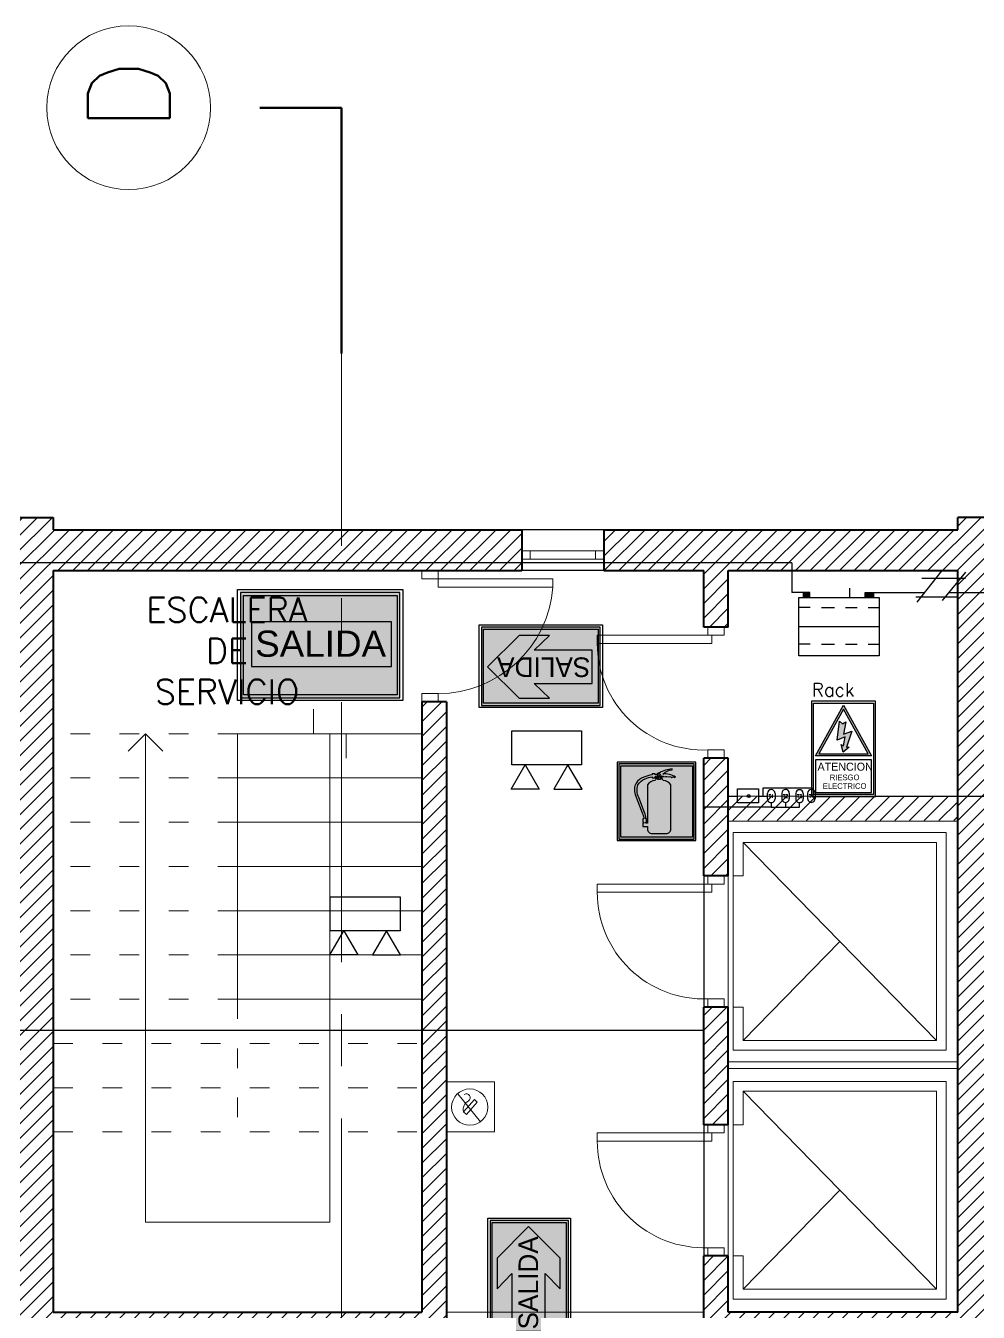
# Model space of a CAD drawing. Extents: x 1009 to 1343, y -172900 to 201.
# Drawn here: x 1266.14 to 1271.95, y 137.21 to 145.06 of the extents above; entities that cross this region are included whole.
import ezdxf

# ---------------------------------------------------------------- set-up
doc = ezdxf.new("R2010")
doc.units = 0
doc.header["$LTSCALE"] = 0.5
for name, pattern in [('ACAD_ISO03W100', [30, 12, -18]), ('CENTER', [50.8, 31.75, -6.35, 6.35, -6.35]), ('TRAZOS2', [0.375, 0.25, -0.125])]:
    doc.linetypes.add(name, pattern=pattern)
doc.layers.get('0').update_dxf_attribs({"linetype": 'CONTINUOUS'})
for name, color, linetype in [('BRIGADAS', 8, 'TRAZOS2'), ('Cableado', 100, 'CONTINUOUS'), ('CIRCUITO DE SALIDA', 8, 'CONTINUOUS'), ('Electricidad', 50, 'CONTINUOUS'), ('GCI-LUZ DE EMERG.LUZ ESTROBOSCOPICA', 12, 'CONTINUOUS'), ('MARCO_FONDO_NEGRO', 7, 'CONTINUOUS'), ('SENÑAL_FONDO_AMIARILLO', 51, 'CONTINUOUS'), ('SEÑAL_FONDO_AUXI_NEGRO', 250, 'CONTINUOUS'), ('SEÑAL_FONDO_FIGURAS', 254, 'CONTINUOUS'), ('SEÑAL_FONDO_NEGRO', 7, 'CONTINUOUS'), ('SEÑAL_FONDO_ROJO', 242, 'CONTINUOUS'), ('SEÑAL_FONDO_VERDE', 86, 'CONTINUOUS')]:
    doc.layers.add(name, color=color, linetype=linetype)
for name, color, linetype, lineweight in [('Carpintería', 55, 'CONTINUOUS', 20), ('Detalles .05', 243, 'CONTINUOUS', 5), ('Detalles 01', 8, 'CONTINUOUS', 9), ('EQUIPO DE EMERGENCIA', 200, 'CONTINUOUS', 30), ('Muros corte', 7, 'CONTINUOUS', 40), ('Muros vista', 253, 'CONTINUOUS', 25), ('Pisos', 252, 'CONTINUOUS', 18), ('Proyección', 4, 'ACAD_ISO03W100', 18), ('Punta 01', 6, 'CONTINUOUS', 9), ('Punta 015', 64, 'CONTINUOUS', 13), ('Punta 02', 11, 'CONTINUOUS', 20), ('Punta 05', 52, 'CONTINUOUS', 50), ('Sist. contra incendio', 1, 'CONTINUOUS', 18), ('Tratamiento pisos', 251, 'CONTINUOUS', 9)]:
    doc.layers.add(name, color=color, linetype=linetype, lineweight=lineweight)
doc.styles.add('franklin gothic medium', font='framd.ttf')
doc.styles.add('Texto 1.5 mm', font='simplex.shx', dxfattribs={"height": 0.15})
doc.styles.add('Texto 5 mm', font='simplex.shx', dxfattribs={"height": 0.5})
pattern_1 = [(45, (230.922944, 13.85755), (-0.0449012806, 0.0449012806), [])]

# ---------------------------------------------------------------- blocks, each defined once
blk = doc.blocks.new('SAL4')
at = {"layer": 'SEÑAL_FONDO_FIGURAS'}
h = blk.add_hatch(color=256, dxfattribs=at)
h.paths.add_polyline_path([(845.8129, 731.0212), (845.8129, 731.4968), (846.5341, 731.4968), (846.5341, 731.0212)])
h.paths.add_polyline_path([(846.5211, 731.0343), (846.5211, 731.4837), (845.8259, 731.4837), (845.8259, 731.0343)], flags=16)
h.paths.add_polyline_path([(846.3999, 731.1488), (845.9025, 731.1488), (845.9025, 731.3815), (846.3999, 731.3815)], flags=8)
blk.add_hatch(color=256, dxfattribs=at).paths.add_polyline_path([(846.4952, 731.3638), (845.8624, 731.3638), (845.8624, 731.1627), (846.4952, 731.1627)])
at = {"layer": 'SEÑAL_FONDO_VERDE'}
h = blk.add_hatch(color=256, dxfattribs=at)
h.paths.add_polyline_path([(846.5211, 731.4837), (845.8259, 731.4837), (845.8259, 731.0343), (846.5211, 731.0343)])
h.paths.add_polyline_path([(846.4952, 731.3638), (846.4952, 731.1627), (845.8624, 731.1627), (845.8624, 731.3638)], flags=16)
at = {"layer": 'MARCO_FONDO_NEGRO'}
blk.add_lwpolyline([(846.5471, 731.0082), (845.7999, 731.0082), (845.7999, 731.5098), (846.5471, 731.5098)], close=True, dxfattribs=at)
at = {"layer": 'SEÑAL_FONDO_FIGURAS'}
blk.add_lwpolyline([(846.5341, 731.0212), (846.5341, 731.4968), (845.8129, 731.4968), (845.8129, 731.0212)], close=True, dxfattribs=at)
at = {"layer": 'SEÑAL_FONDO_NEGRO'}
blk.add_lwpolyline([(846.5211, 731.0343), (845.8259, 731.0343), (845.8259, 731.4837), (846.5211, 731.4837)], close=True, dxfattribs=at)
at = {"layer": 'SEÑAL_FONDO_VERDE'}
blk.add_lwpolyline([(845.8624, 731.1627), (846.4952, 731.1627), (846.4952, 731.3638), (845.8624, 731.3638)], close=True, dxfattribs=at)
at = {"layer": 'SEÑAL_FONDO_VERDE', "style": 'franklin gothic medium', "width": 1.05}
blk.add_text('SALIDA', height=0.11849, dxfattribs=at).set_placement((845.8794, 731.2063))
blk = doc.blocks.new('ELECT')
at = {"layer": 'SEÑAL_FONDO_AUXI_NEGRO'}
h = blk.add_hatch(color=2, dxfattribs=at)
h.paths.add_polyline_path([(0.906, -0.111), (0.111, -1.541), (0.906, -1.541), (1.701, -1.541)])
h.paths.add_polyline_path([(1.605, -1.486), (0.906, -1.486), (0.206, -1.486), (0.906, -0.222)], flags=16)
h.paths.add_polyline_path([(0.99, -1.297), (1.068, -1.297), (0.895, -1.44), (0.844, -1.224), (0.907, -1.262), (0.955, -1.008), (0.728, -1.101), (0.788, -0.564), (0.874, -0.639), (0.967, -0.579), (0.904, -0.925), (1.139, -0.839)], flags=0)
at = {"layer": 'MARCO_FONDO_NEGRO', "color": 2}
for points in [[(0, -2.685), (1.811, -2.685), (1.811, 0), (0, 0)], [(0.055, -2.63), (0.055, -0.055), (1.756, -0.055), (1.756, -2.63)]]:
    blk.add_lwpolyline(points, close=True, dxfattribs=at)
at = {"layer": 'SENÑAL_FONDO_AMIARILLO', "color": 2}
for points in [[(0.906, -1.486), (1.605, -1.486), (0.906, -0.222), (0.206, -1.486)], [(0.111, -1.655), (0.111, -2.574), (1.701, -2.574), (1.701, -1.655)]]:
    blk.add_lwpolyline(points, close=True, dxfattribs=at)
blk.add_lwpolyline([(0.907, -1.262), (0.955, -1.008), (0.728, -1.101), (0.788, -0.564), (0.874, -0.639), (0.967, -0.579), (0.904, -0.925), (1.139, -0.839), (0.99, -1.297), (1.068, -1.297), (0.895, -1.44), (0.844, -1.224), (0.907, -1.262)], dxfattribs=at)
at = {"layer": 'SEÑAL_FONDO_AUXI_NEGRO', "color": 2}
for points in [[(0.906, -1.541), (0.111, -1.541), (0.906, -0.111), (1.701, -1.541)], [(0.906, -1.486), (1.605, -1.486), (0.906, -0.222), (0.206, -1.486)]]:
    blk.add_lwpolyline(points, close=True, dxfattribs=at)
blk.add_lwpolyline([(0.907, -1.262), (0.955, -1.008), (0.728, -1.101), (0.788, -0.564), (0.874, -0.639), (0.967, -0.579), (0.904, -0.925), (1.139, -0.839), (0.99, -1.297), (1.068, -1.297), (0.895, -1.44), (0.844, -1.224), (0.907, -1.262)], dxfattribs=at)
at = {"layer": 'SEÑAL_FONDO_AUXI_NEGRO', "color": 2, "style": 'franklin gothic medium'}
for s, height, p in [('ATENCION', 0.2261, (0.171, -1.96)), ('RIESGO', 0.1611, (0.519, -2.23)), ('ELECTRICO', 0.1611, (0.321, -2.475))]:
    blk.add_text(s, height=height, dxfattribs=at).set_placement(p)
blk = doc.blocks.new('A$C6C4A3897')
at = {"layer": 'SEÑAL_FONDO_FIGURAS'}
h = blk.add_hatch(color=256, dxfattribs=at)
h.paths.add_polyline_path([(2.147, -0.043), (0.043, -0.043), (0.043, -2.139), (2.147, -2.139)])
h.paths.add_polyline_path([(2.093, -2.085), (0.097, -2.085), (0.097, -0.097), (2.093, -0.097)], flags=16)
h.paths.add_polyline_path([(1.494, -1.856, -0.414214), (1.364, -1.986), (0.969, -1.986, -0.414214), (0.839, -1.856), (0.839, -1.789), (0.708, -1.789), (0.708, -1.699), (0.74, -1.699), (0.74, -1.664), (0.711, -1.664), (0.711, -1.576), (0.743, -1.576, 0.083884), (0.693, -1.404), (0.5, -0.898, -0.214308), (0.523, -0.578, -0.167733), (0.738, -0.417, -0.097156), (0.97, -0.351), (0.97, -0.321), (1.058, -0.321), (1.058, -0.351), (1.087, -0.351, -0.303754), (1.167, -0.298, -0.115313), (1.528, -0.185), (1.53, -0.211, 0.177163), (1.266, -0.329, -0.189272), (1.622, -0.41), (1.592, -0.419, 0.309273), (1.561, -0.409), (1.517, -0.422, 0.291679), (1.46, -0.396), (1.418, -0.408, 0.202341), (1.342, -0.393), (1.3, -0.404, 0.390383), (1.254, -0.384, -0.914616), (1.082, -0.399), (1.058, -0.399), (1.058, -0.429), (0.97, -0.429), (0.97, -0.404, 0.074097), (0.777, -0.461, 0.17086), (0.577, -0.631, 0.207162), (0.599, -0.983), (0.763, -1.4, -0.083589), (0.794, -1.576), (0.817, -1.576), (0.817, -1.664), (0.792, -1.664), (0.792, -1.699), (0.839, -1.699), (0.839, -0.631, -0.204768), (1.051, -0.505, 0.117351), (1.082, -0.431, 0.582578), (1.251, -0.433, 0.113638), (1.282, -0.505, -0.204768), (1.494, -0.631)], flags=0)
h.paths.add_polyline_path([(1.184, -0.438), (1.167, -0.358), (1.151, -0.438, -6.735071)], flags=0)
at = {"layer": 'SEÑAL_FONDO_ROJO'}
h = blk.add_hatch(color=256, dxfattribs=at)
h.paths.add_polyline_path([(2.093, -0.097), (0.097, -0.097), (0.097, -2.085), (2.093, -2.085)])
h.paths.add_polyline_path([(1.494, -1.856, -0.414214), (1.364, -1.986), (0.969, -1.986, -0.414214), (0.839, -1.856), (0.839, -1.789), (0.708, -1.789), (0.708, -1.699), (0.74, -1.699), (0.74, -1.664), (0.711, -1.664), (0.711, -1.576), (0.743, -1.576, 0.083884), (0.693, -1.404), (0.5, -0.898, -0.214308), (0.523, -0.578, -0.167733), (0.738, -0.417, -0.097156), (0.97, -0.351), (0.97, -0.321), (1.058, -0.321), (1.058, -0.351), (1.087, -0.351, -0.303754), (1.167, -0.298, -0.115313), (1.528, -0.185), (1.53, -0.211, 0.177163), (1.266, -0.329, -0.189272), (1.622, -0.41), (1.592, -0.419, 0.309273), (1.561, -0.409), (1.517, -0.422, 0.291679), (1.46, -0.396), (1.418, -0.408, 0.202341), (1.342, -0.393), (1.3, -0.404, 0.390383), (1.254, -0.384, -0.914616), (1.082, -0.399), (1.058, -0.399), (1.058, -0.429), (0.97, -0.429), (0.97, -0.404, 0.074097), (0.777, -0.461, 0.17086), (0.577, -0.631, 0.207162), (0.599, -0.983), (0.763, -1.4, -0.083589), (0.794, -1.576), (0.817, -1.576), (0.817, -1.664), (0.792, -1.664), (0.792, -1.699), (0.839, -1.699), (0.839, -0.631, -0.204768), (1.051, -0.505, 0.117351), (1.082, -0.431, 0.582578), (1.251, -0.433, 0.113638), (1.282, -0.505, -0.204768), (1.494, -0.631)], flags=16)
h.paths.add_polyline_path([(1.184, -0.438), (1.167, -0.358), (1.151, -0.438, -6.735071)], flags=0)
at = {"layer": 'MARCO_FONDO_NEGRO'}
for p, q in [((2.191, 0), (0, 0)), ((0, 0), (0, -2.182)), ((2.191, -2.182), (2.191, 0)), ((0, -2.182), (2.191, -2.182))]:
    blk.add_line(p, q, dxfattribs=at)
at = {"layer": 'SEÑAL_FONDO_FIGURAS'}
for points in [[(0.043, -2.139), (2.147, -2.139), (2.147, -0.043), (0.043, -0.043)], [(0.097, -2.085), (0.097, -0.097), (2.093, -0.097), (2.093, -2.085)]]:
    blk.add_lwpolyline(points, close=True, dxfattribs=at)
for points in [[(1.082, -0.431, -0.117351), (1.051, -0.505, 0.204768), (0.839, -0.631), (0.839, -1.699), (0.792, -1.699), (0.792, -1.664), (0.817, -1.664), (0.817, -1.576), (0.794, -1.576, 0.083589), (0.763, -1.4), (0.599, -0.983, -0.207162), (0.577, -0.631, -0.17086), (0.777, -0.461, -0.074097), (0.97, -0.404), (0.97, -0.429), (1.058, -0.429), (1.058, -0.399), (1.082, -0.399, 0.914616), (1.254, -0.384, -0.390383), (1.3, -0.404), (1.342, -0.393, -0.202341), (1.418, -0.408), (1.46, -0.396, -0.291679), (1.517, -0.422), (1.561, -0.409, -0.309273), (1.592, -0.419), (1.622, -0.41, 0.189272), (1.266, -0.329, -0.177163), (1.53, -0.211), (1.528, -0.185, 0.115313), (1.167, -0.298, 0.303754), (1.087, -0.351), (1.058, -0.351), (1.058, -0.321), (0.97, -0.321), (0.97, -0.351, 0.097156), (0.738, -0.417, 0.167733), (0.523, -0.578, 0.214308), (0.5, -0.898), (0.693, -1.404, -0.083884), (0.743, -1.576), (0.711, -1.576), (0.711, -1.664), (0.74, -1.664), (0.74, -1.699), (0.708, -1.699), (0.708, -1.789), (0.839, -1.789), (0.839, -1.856, 0.414214), (0.969, -1.986), (1.364, -1.986, 0.414214), (1.494, -1.856), (1.494, -0.631, 0.204768), (1.282, -0.505, -0.113638), (1.251, -0.433, -0.582578)], [(1.167, -0.358), (1.184, -0.438, 6.735071), (1.151, -0.438)]]:
    blk.add_lwpolyline(points, format="xyb", close=True, dxfattribs=at)
blk = doc.blocks.new('A$C4F586106')
at = {"layer": 'SEÑAL_FONDO_FIGURAS'}
h = blk.add_hatch(color=256, dxfattribs=at)
h.paths.add_polyline_path([(1.092, 0.238), (0.029, 0.238), (0.029, 1.85), (1.092, 1.85)])
h.paths.add_polyline_path([(1.063, 1.821), (0.058, 1.821), (0.058, 0.267), (1.063, 0.267)], flags=16)
h.paths.add_polyline_path([(0.807, 1.55), (0.807, 0.438), (0.287, 0.438), (0.287, 1.55)], flags=8)
blk.add_hatch(color=256, dxfattribs=at).paths.add_polyline_path([(0.553, 1.768), (0.126, 1.339), (0.126, 0.925), (0.327, 1.132), (0.327, 0.349), (0.553, 0.349), (0.778, 0.349), (0.778, 1.132), (0.979, 0.925), (0.979, 1.339)])
at = {"layer": 'SEÑAL_FONDO_VERDE'}
h = blk.add_hatch(color=256, dxfattribs=at)
h.paths.add_polyline_path([(0.058, 0.267), (0.058, 1.821), (1.063, 1.821), (1.063, 0.267)])
h.paths.add_polyline_path([(0.327, 0.349), (0.553, 0.349), (0.778, 0.349), (0.778, 1.132), (0.979, 0.925), (0.979, 1.339), (0.553, 1.768), (0.126, 1.339), (0.126, 0.925), (0.327, 1.132)], flags=16)
at = {"layer": 'MARCO_FONDO_NEGRO'}
blk.add_lwpolyline([(1.121, 1.879), (1.121, 0.209), (0, 0.209), (0, 1.879)], close=True, dxfattribs=at)
at = {"layer": 'SEÑAL_FONDO_FIGURAS'}
blk.add_lwpolyline([(1.092, 1.85), (0.029, 1.85), (0.029, 0.238), (1.092, 0.238)], close=True, dxfattribs=at)
at = {"layer": 'SEÑAL_FONDO_NEGRO'}
blk.add_lwpolyline([(1.063, 1.821), (1.063, 0.267), (0.058, 0.267), (0.058, 1.821)], close=True, dxfattribs=at)
at = {"layer": 'SEÑAL_FONDO_VERDE'}
for points in [[(1.063, 1.821), (1.063, 0.267), (0.058, 0.267), (0.058, 1.821)], [(0.553, 0.349), (0.778, 0.349), (0.778, 1.132), (0.979, 0.925), (0.979, 1.339), (0.553, 1.768), (0.126, 1.339), (0.126, 0.925), (0.327, 1.132), (0.327, 0.349)], [(0.553, 0.349), (0.778, 0.349), (0.778, 1.132), (0.979, 0.925), (0.979, 1.339), (0.553, 1.768), (0.126, 1.339), (0.126, 0.925), (0.327, 1.132), (0.327, 0.349)]]:
    blk.add_lwpolyline(points, close=True, dxfattribs=at)
at = {"layer": 'SEÑAL_FONDO_VERDE', "style": 'franklin gothic medium'}
blk.add_text('SALIDA', height=0.2658, rotation=90, dxfattribs=at).set_placement((0.681, 0.372))
blk = doc.blocks.new('A$C04752EFD')
at = {"layer": 'GCI-LUZ DE EMERG.LUZ ESTROBOSCOPICA', "color": 1}
blk.add_lwpolyline([(-0.1774, -0.1729), (-0.1774, 0), (0.1774, 0), (0.1774, -0.1729)], close=True, dxfattribs=at)
at = {"layer": 'GCI-LUZ DE EMERG.LUZ ESTROBOSCOPICA'}
for points in [[(0.1774, -0.1729), (-0.1774, -0.1729), (-0.1774, 0), (0.1774, 0)], [(-0.109, -0.1729), (-0.0376, -0.2965), (-0.1803, -0.2965)], [(0.109, -0.1729), (0.0376, -0.2965), (0.1803, -0.2965)]]:
    blk.add_lwpolyline(points, close=True, dxfattribs=at)

msp = doc.modelspace()

# ---------------------------------------------------------------- hatches: boundary and pattern name
at = {"layer": 'Detalles 01'}
h = msp.add_hatch(dxfattribs=at)
h.set_pattern_fill('ANSI31,_O', color=256, scale=0.02)
h.set_pattern_definition([(45, (-14.877056, 13.85755), (-0.0449012806, 0.0449012806), [])])
h.paths.add_polyline_path([(1269.1686, 141.9877), (1268.0686, 141.9877), (1268.0686, 141.7377), (1269.1686, 141.7377)])
h.paths.add_polyline_path([(1268.0686, 141.9877), (1266.3086, 141.9877), (1266.3086, 142.0627), (1266.0686, 142.0627), (1266.0686, 137.0627), (1268.0686, 137.0627), (1268.0686, 137.2127), (1266.3086, 137.2127), (1266.3086, 141.7377), (1268.0686, 141.7377)])
h.paths.add_polyline_path([(1268.7086, 140.9377), (1268.5586, 140.9377), (1268.5586, 137.2127), (1268.0686, 137.2127), (1268.0686, 137.0627), (1268.7086, 137.0627)])
h = msp.add_hatch(dxfattribs=at)
h.set_pattern_fill('ANSI31', color=256, scale=0.02, style=0)
h.set_pattern_definition(pattern_1)
h.paths.add_polyline_path([(1272.0686, 142.0627), (1271.8286, 142.0627), (1271.8286, 141.9877), (1269.6686, 141.9877), (1269.6686, 141.7377), (1270.2786, 141.7377), (1270.2786, 141.3935), (1270.4286, 141.3935), (1270.4286, 141.7377), (1271.8286, 141.7377), (1271.8286, 137.2127), (1270.4286, 137.2127), (1270.4286, 137.5568), (1270.2786, 137.5568), (1270.2786, 137.0627), (1272.0686, 137.0627)])
h.paths.add_polyline_path([(1270.4286, 140.5935), (1270.2786, 140.5935), (1270.2786, 139.8752), (1270.4286, 139.8752)], flags=17)
h = msp.add_hatch(dxfattribs=at)
h.set_pattern_fill('ANSI31', color=256, scale=0.02, style=0)
h.set_pattern_definition([(45, (224.262385, 15.931753), (-0.0449012806, 0.0449012806), [])])
h.paths.add_polyline_path([(1270.4306, 140.3616), (1270.4306, 140.2133), (1271.8286, 140.2133), (1271.8286, 140.3616)])
h = msp.add_hatch(dxfattribs=at)
h.set_pattern_fill('ANSI31', color=256, scale=0.02, style=0)
h.set_pattern_definition(pattern_1)
h.paths.add_polyline_path([(1270.4286, 139.0752), (1270.2786, 139.0752), (1270.2786, 138.3568), (1270.4286, 138.3568)])

# ---------------------------------------------------------------- linework, layer by layer
at = {"layer": 'Cableado'}
for p, q in [((1270.8159, 141.7854), (1265.2328, 141.7854)), ((1270.8159, 141.7854), (1270.8159, 141.6035)), ((1271.7326, 141.7377), (1271.5791, 141.5464)), ((1271.8771, 141.7282), (1271.7347, 141.5551)), ((1271.1702, 141.5745), (1271.1702, 141.6315)), ((1271.6092, 141.692), (1271.8771, 141.692)), ((1270.9259, 141.6035), (1270.8159, 141.6035)), ((1270.8881, 141.5745), (1270.8881, 141.6035)), ((1270.8956, 141.5745), (1270.8956, 141.6035)), ((1270.9032, 141.5745), (1270.9032, 141.6035)), ((1270.9108, 141.5745), (1270.9108, 141.6035)), ((1270.9183, 141.5745), (1270.9183, 141.6035)), ((1270.9259, 141.5745), (1270.9259, 141.6035)), ((1271.2642, 141.5745), (1271.2642, 141.6035)), ((1271.2642, 141.6035), (1271.625, 141.6035)), ((1271.2718, 141.5745), (1271.2718, 141.6035)), ((1271.2793, 141.5745), (1271.2793, 141.6035)), ((1271.2869, 141.5745), (1271.2869, 141.6035)), ((1271.2944, 141.5745), (1271.2944, 141.6035)), ((1271.302, 141.5745), (1271.302, 141.6035)), ((1271.3096, 141.5745), (1271.3096, 141.6035)), ((1271.3171, 141.5745), (1271.3171, 141.6035)), ((1271.5736, 141.5776), (1271.8286, 141.5776)), ((1271.7745, 141.6035), (1272.0312, 141.6035)), ((1270.9288, 141.5135), (1270.8595, 141.5135)), ((1270.9975, 141.5135), (1271.0758, 141.5135)), ((1271.1438, 141.5135), (1271.2149, 141.5135)), ((1271.2821, 141.5135), (1271.3484, 141.5135)), ((1270.8595, 141.3968), (1271.3484, 141.3968)), ((1270.9288, 141.2887), (1270.8595, 141.2887)), ((1270.9975, 141.2887), (1271.0758, 141.2887)), ((1271.1438, 141.2887), (1271.2149, 141.2887)), ((1271.2821, 141.2887), (1271.3484, 141.2887))]:
    msp.add_line(p, q, dxfattribs=at)
msp.add_lwpolyline([(1270.8595, 141.5745), (1271.3484, 141.5745), (1271.3484, 141.2188), (1270.8595, 141.2188)], close=True, dxfattribs=at)
at = {"layer": 'Carpintería'}
for p, q in [((1269.6686, 141.8577), (1269.1686, 141.8577)), ((1269.2186, 141.8577), (1269.2186, 141.8077)), ((1269.6186, 141.8577), (1269.6186, 141.8077)), ((1269.6686, 141.8077), (1269.1686, 141.8077)), ((1268.5586, 141.6877), (1268.5586, 141.7377)), ((1268.6586, 141.6877), (1268.6586, 141.7377)), ((1268.5586, 141.6877), (1268.6586, 141.6877)), ((1268.6586, 141.6877), (1269.3586, 141.6877)), ((1268.6586, 141.6377), (1268.6586, 141.6877)), ((1269.3586, 141.6377), (1268.6586, 141.6377)), ((1269.3586, 141.6877), (1269.3586, 141.6377)), ((1270.3036, 141.3435), (1270.3036, 141.3935)), ((1270.4036, 141.3435), (1270.4036, 141.3935)), ((1270.3286, 141.3435), (1269.6286, 141.3435)), ((1269.6286, 141.2935), (1269.6286, 141.3435)), ((1270.4036, 141.3435), (1270.3036, 141.3435)), ((1270.3286, 141.2935), (1270.3286, 141.3435)), ((1270.3286, 141.2935), (1269.6286, 141.2935)), ((1268.6586, 140.9877), (1268.5586, 140.9877)), ((1268.5586, 140.9877), (1268.5586, 140.9377)), ((1268.6586, 140.9877), (1268.6586, 140.9377)), ((1270.4036, 140.6435), (1270.3036, 140.6435)), ((1270.3036, 140.6435), (1270.3036, 140.5935)), ((1270.4036, 140.6435), (1270.4036, 140.5935)), ((1270.4586, 140.1393), (1271.7586, 140.1393)), ((1270.4586, 139.8752), (1270.4586, 140.1393)), ((1271.7586, 138.811), (1271.7586, 140.1393)), ((1270.5186, 140.0793), (1271.6986, 140.0793)), ((1270.5186, 139.8752), (1270.5186, 140.0793)), ((1271.6986, 138.871), (1271.6986, 140.0793)), ((1270.3286, 139.8252), (1269.6286, 139.8252)), ((1269.6286, 139.7752), (1269.6286, 139.8252)), ((1270.3036, 139.8252), (1270.3036, 139.8752)), ((1270.4036, 139.8252), (1270.3036, 139.8252)), ((1270.3286, 139.7752), (1270.3286, 139.8252)), ((1270.4036, 139.8252), (1270.4036, 139.8752)), ((1270.4586, 139.8752), (1270.5186, 139.8752)), ((1270.3286, 139.7752), (1269.6286, 139.7752)), ((1270.4036, 139.1252), (1270.3036, 139.1252)), ((1270.3036, 139.1252), (1270.3036, 139.0752)), ((1270.4036, 139.1252), (1270.4036, 139.0752)), ((1270.4586, 138.811), (1270.4586, 139.0752)), ((1270.4586, 139.0752), (1270.5186, 139.0752)), ((1270.5186, 138.871), (1270.5186, 139.0752)), ((1271.6986, 138.871), (1270.5186, 138.871)), ((1271.7586, 138.811), (1270.4586, 138.811)), ((1270.4586, 138.621), (1271.7586, 138.621)), ((1270.4586, 138.3568), (1270.4586, 138.621)), ((1270.5186, 138.561), (1271.6986, 138.561)), ((1270.5186, 138.3568), (1270.5186, 138.561)), ((1271.6986, 137.3527), (1271.6986, 138.561)), ((1271.7586, 137.2927), (1271.7586, 138.621)), ((1270.3036, 138.3068), (1270.3036, 138.3568)), ((1270.4036, 138.3068), (1270.4036, 138.3568)), ((1270.4586, 138.3568), (1270.5186, 138.3568)), ((1270.3286, 138.3068), (1269.6286, 138.3068)), ((1269.6286, 138.2568), (1269.6286, 138.3068)), ((1270.3286, 138.2568), (1269.6286, 138.2568)), ((1270.4036, 138.3068), (1270.3036, 138.3068)), ((1270.3286, 138.2568), (1270.3286, 138.3068)), ((1270.4036, 137.6068), (1270.3036, 137.6068)), ((1270.3036, 137.6068), (1270.3036, 137.5568)), ((1270.4036, 137.6068), (1270.4036, 137.5568)), ((1270.4586, 137.2927), (1270.4586, 137.5568)), ((1270.4586, 137.5568), (1270.5186, 137.5568)), ((1270.5186, 137.3527), (1270.5186, 137.5568)), ((1271.6986, 137.3527), (1270.5186, 137.3527)), ((1271.7586, 137.2927), (1270.4586, 137.2927))]:
    msp.add_line(p, q, dxfattribs=at)
at = {"layer": 'Detalles .05', "color": 0}
msp.add_line((1270.4286, 140.3618), (1271.8286, 140.3618), dxfattribs=at)
at = {"layer": 'Detalles .05', "color": 7}
msp.add_line((1270.4286, 140.2093), (1271.8286, 140.2093), dxfattribs=at)
at = {"layer": 'Detalles .05'}
for p, q in [((1271.8286, 138.741), (1270.4286, 138.741)), ((1271.8286, 138.701), (1270.4286, 138.701))]:
    msp.add_line(p, q, dxfattribs=at)
at = {"layer": 'Detalles 01', "linetype": 'CENTER', "ltscale": 0.1}
msp.add_line((1268.0686, 134.2683), (1268.0686, 143.0627), dxfattribs=at)
at = {"layer": 'Detalles 01'}
for p, q in [((1267.8961, 140.8927), (1267.8961, 140.7427)), ((1266.765, 140.6366), (1266.8711, 140.7427)), ((1266.8711, 140.7427), (1266.8711, 137.7627)), ((1266.9771, 140.6366), (1266.8711, 140.7427)), ((1267.9961, 140.7427), (1267.9961, 137.7627)), ((1268.0961, 140.7427), (1268.0961, 140.5927)), ((1270.5186, 140.0793), (1271.6986, 138.871)), ((1270.4586, 139.8752), (1270.4586, 139.0752)), ((1271.1086, 139.4752), (1270.5186, 138.871)), ((1270.5186, 138.561), (1271.6986, 137.3527)), ((1270.4586, 138.3568), (1270.4586, 137.5568)), ((1271.1086, 137.9568), (1270.5186, 137.3527)), ((1266.8711, 137.7627), (1267.9961, 137.7627))]:
    msp.add_line(p, q, dxfattribs=at)
for centre, radius, start, end in [((1268.6571, 141.6911), 0.7035, 270.11712, 355.64068), ((1270.279, 141.2935), 0.6505, 180, 272.16185), ((1270.279, 139.7752), 0.6505, 180, 272.16185), ((1270.279, 138.2568), 0.6505, 180, 272.16185)]:
    msp.add_arc(centre, radius, start, end, dxfattribs=at)
at = {"layer": 'Electricidad'}
for p, q in [((1270.4286, 140.3618), (1270.4846, 140.3618)), ((1270.6134, 140.3618), (1270.6676, 140.3618)), ((1270.6406, 140.3618), (1270.6406, 140.4122)), ((1270.6406, 140.4122), (1270.7797, 140.4122)), ((1270.6676, 140.3455), (1270.6676, 140.3793)), ((1270.7137, 140.3787), (1270.7137, 140.3455)), ((1270.7548, 140.3804), (1270.7548, 140.3466)), ((1270.7797, 140.4122), (1270.7797, 140.4026)), ((1270.7797, 140.4122), (1270.9394, 140.4122)), ((1270.8009, 140.3798), (1270.8009, 140.3466)), ((1270.8397, 140.3792), (1270.8397, 140.3454)), ((1270.8858, 140.3785), (1270.8858, 140.3454)), ((1270.9124, 140.3805), (1270.9124, 140.3467)), ((1270.9394, 140.4122), (1270.9394, 140.4122)), ((1270.9394, 140.4122), (1270.9394, 140.4122)), ((1270.9394, 140.4122), (1270.9394, 140.4023)), ((1270.9584, 140.3798), (1270.9584, 140.3467)), ((1270.9584, 140.3618), (1272.0686, 140.3618)), ((1270.6906, 140.294), (1270.2786, 140.294)), ((1270.2786, 140.294), (1270.2786, 138.9349)), ((1270.6906, 140.3225), (1270.6906, 140.294)), ((1266.0736, 138.9349), (1270.2786, 138.9349))]:
    msp.add_line(p, q, dxfattribs=at)
at = {"layer": 'Electricidad', "ltscale": 2}
for p, q in [((1270.6906, 140.294), (1270.8627, 140.294)), ((1270.7779, 140.3236), (1270.7779, 140.294)), ((1270.8627, 140.294), (1270.8627, 140.3223)), ((1270.2786, 138.9349), (1270.2786, 137.0627))]:
    msp.add_line(p, q, dxfattribs=at)
at = {"layer": 'Electricidad'}
msp.add_lwpolyline([(1270.4846, 140.4066), (1270.6134, 140.4066), (1270.6134, 140.3208), (1270.4846, 140.3208)], close=True, dxfattribs=at)
msp.add_circle((1270.5531, 140.3618), 0.00912, dxfattribs=at)
for centre, start, end in [((1270.6906, 140.3785), 0.39145, 177.94806), ((1270.7779, 140.3796), 0.39145, 177.94806), ((1270.8627, 140.3784), 0.39145, 177.94806), ((1270.9354, 140.3796), 0.39145, 177.94806), ((1270.6906, 140.3455), 179.94686, 0.05314), ((1270.7779, 140.3466), 179.94686, 0.05314), ((1270.8627, 140.3454), 179.94686, 0.05314), ((1270.9354, 140.3466), 179.94686, 0.05314)]:
    msp.add_arc(centre, 0.023, start, end, dxfattribs=at)
at = {"layer": 'Muros corte'}
for p, q in [((1266.0686, 142.0627), (1266.3086, 142.0627)), ((1266.3086, 142.0627), (1266.3086, 141.9877)), ((1272.0686, 142.0627), (1271.8286, 142.0627)), ((1271.8286, 141.9877), (1271.8286, 142.0627)), ((1266.3086, 141.9877), (1269.1686, 141.9877)), ((1269.1686, 141.9877), (1269.1686, 141.7377)), ((1269.6686, 141.9877), (1269.6686, 141.7377)), ((1269.6686, 141.9877), (1271.8286, 141.9877)), ((1266.3086, 141.7377), (1269.1686, 141.7377)), ((1266.3086, 141.7377), (1266.3086, 137.2127)), ((1269.6686, 141.7377), (1270.2786, 141.7377)), ((1270.2786, 141.3935), (1270.2786, 141.7377)), ((1270.4286, 141.7377), (1271.8286, 141.7377)), ((1270.4286, 141.3935), (1270.4286, 141.7377)), ((1271.8286, 137.2127), (1271.8286, 141.7377)), ((1270.4286, 141.3935), (1270.2786, 141.3935)), ((1268.5586, 140.9377), (1268.5586, 137.2127)), ((1268.7086, 140.9377), (1268.5586, 140.9377)), ((1268.7086, 140.9377), (1268.7086, 137.0627)), ((1270.2786, 139.8752), (1270.2786, 140.5935)), ((1270.4286, 140.5935), (1270.2786, 140.5935)), ((1270.4286, 139.8752), (1270.4286, 140.5935)), ((1270.4286, 139.8752), (1270.2786, 139.8752)), ((1270.4286, 139.0752), (1270.2786, 139.0752)), ((1270.2786, 138.3568), (1270.2786, 139.0752)), ((1270.4286, 138.3568), (1270.4286, 139.0752)), ((1270.4286, 138.3568), (1270.2786, 138.3568)), ((1270.2786, 137.0627), (1270.2786, 137.5568)), ((1270.4286, 137.5568), (1270.2786, 137.5568)), ((1270.4286, 137.2127), (1270.4286, 137.5568)), ((1266.3086, 137.2127), (1268.5586, 137.2127)), ((1271.8286, 137.2127), (1270.4286, 137.2127))]:
    msp.add_line(p, q, dxfattribs=at)
at = {"layer": 'Muros vista'}
for p, q in [((1269.6686, 141.9877), (1269.1686, 141.9877)), ((1269.6686, 141.7377), (1269.1686, 141.7377))]:
    msp.add_line(p, q, dxfattribs=at)
at = {"layer": 'Pisos'}
for p, q in [((1267.4336, 140.7427), (1267.4336, 139.1227)), ((1267.4336, 140.7427), (1268.5586, 140.7427)), ((1267.4336, 140.4727), (1268.5586, 140.4727)), ((1267.4336, 140.2027), (1268.5586, 140.2027)), ((1267.4336, 139.9327), (1268.5586, 139.9327)), ((1270.4286, 139.0752), (1270.4286, 139.8752)), ((1267.4336, 139.6627), (1268.5586, 139.6627)), ((1267.4336, 139.3927), (1268.5586, 139.3927)), ((1267.4336, 139.1227), (1268.5586, 139.1227)), ((1270.4286, 137.5568), (1270.4286, 138.3568))]:
    msp.add_line(p, q, dxfattribs=at)
at = {"layer": 'Proyección', "ltscale": 0.02}
for p, q in [((1267.4336, 140.7427), (1266.3086, 140.7427)), ((1267.4336, 140.4727), (1266.3086, 140.4727)), ((1267.4336, 140.2027), (1266.3086, 140.2027)), ((1267.4336, 139.9327), (1266.3086, 139.9327)), ((1267.4336, 139.6627), (1266.3086, 139.6627)), ((1267.4336, 139.3927), (1266.3086, 139.3927)), ((1267.4336, 139.1227), (1266.3086, 139.1227)), ((1267.4336, 139.1227), (1267.4336, 138.3177)), ((1266.3086, 138.8527), (1268.5586, 138.8527)), ((1266.3086, 138.5827), (1268.5586, 138.5827)), ((1266.3086, 138.3127), (1268.5586, 138.3127))]:
    msp.add_line(p, q, dxfattribs=at)
at = {"layer": 'Punta 02'}
msp.add_circle((1266.7686, 144.5627), 0.5, dxfattribs=at)
at = {"layer": 'Punta 05'}
for p, q in [((1268.0686, 144.5627), (1267.5686, 144.5627)), ((1268.0686, 143.0627), (1268.0686, 144.5627))]:
    msp.add_line(p, q, dxfattribs=at)
at = {"layer": 'Sist. contra incendio'}
msp.add_line((1268.7782, 138.5456), (1268.9167, 138.3756), dxfattribs=at)
at = {"layer": 'Sist. contra incendio', "color": 0}
for points in [[(1268.7086, 138.618), (1269.002, 138.618), (1269.002, 138.3127), (1268.7086, 138.3127)], [(1268.8299, 138.4199), (1268.8128, 138.435), (1268.879, 138.5099), (1268.8962, 138.4947)]]:
    msp.add_lwpolyline(points, close=True, dxfattribs=at)
at = {"layer": 'Sist. contra incendio'}
msp.add_circle((1268.8507, 138.4646), 0.1108, dxfattribs=at)
at = {"layer": 'Sist. contra incendio', "color": 0}
for centre, radius, start, end in [((1268.8705, 138.4499), 0.0596, 117.39951, 194.42182), ((1268.8302, 138.5224), 0.0234, 303.37827, 123.37827)]:
    msp.add_arc(centre, radius, start, end, dxfattribs=at)
at = {"layer": 'Tratamiento pisos'}
msp.add_line((1270.2786, 137.2127), (1268.7086, 137.2127), dxfattribs=at)

# ---------------------------------------------------------------- block references
at = {"ltscale": 0.25, "xscale": 0.2188867180677789, "yscale": 0.2188867180677789, "zscale": 0.2188867180677789}
msp.add_blockref('A$C6C4A3897', (1269.751, 140.5683), dxfattribs=at)
at = {"layer": 'BRIGADAS', "xscale": 0.4499999999998181, "yscale": 0.4499999999998181, "zscale": 0.4499999999998181, "rotation": 90}
msp.add_blockref('A$C4F586106', (1269.7539, 140.9021), dxfattribs=at)
at = {"layer": 'BRIGADAS', "xscale": 0.4499999999998181, "yscale": 0.4499999999998181, "zscale": 0.4499999999998181}
msp.add_blockref('A$C4F586106', (1268.9612, 136.9404), dxfattribs=at)
at = {"layer": 'CIRCUITO DE SALIDA', "color": 90}
for name, p, xscale, yscale, zscale in [('SAL4', (125.6038, -845.9163), 1.350000000000023, 1.350000000000023, 1.350000000000023), ('ELECT', (1270.936, 140.9405), 0.2160000000001219, 0.2160000000001219, 0.2160000000001219)]:
    msp.add_blockref(name, p, dxfattribs=dict(at, xscale=xscale, yscale=yscale, zscale=zscale))
at = {"layer": 'EQUIPO DE EMERGENCIA', "xscale": 1.200000000000045, "yscale": 1.200000000000045, "zscale": 1.200000000000045}
for p in [(1269.3193, 140.7601), (1268.2125, 139.7485)]:
    msp.add_blockref('A$C04752EFD', p, dxfattribs=at)

# ---------------------------------------------------------------- texts
at = {"layer": 'Electricidad', "char_height": 0.02017, "attachment_point": 1, "style": 'Texto 5 mm'}
for s, insert in [('T1', (1270.6758, 140.371)), ('T2', (1270.763, 140.3721)), ('T3', (1270.8479, 140.3709)), ('T4', (1270.9205, 140.3722))]:
    msp.add_mtext_dynamic_manual_height_columns(s, width=19.34546, gutter_width=2.5, heights=[0], dxfattribs=dict(at, insert=insert))
at = {"layer": 'Punta 01', "color": 6, "insert": (1270.9391, 141.0513), "char_height": 0.08067, "attachment_point": 1, "style": 'Texto 5 mm'}
msp.add_mtext_dynamic_manual_height_columns('{\\C0;Rack} ', width=11.68093, gutter_width=2.5, heights=[0], dxfattribs=at)
at = {"layer": 'Punta 015', "insert": (1267.3691, 141.574), "char_height": 0.15, "width": 1.237889, "attachment_point": 2, "style": 'Texto 1.5 mm'}
msp.add_mtext('ESCALERA DE SERVICIO', dxfattribs=at)
at = {"layer": 'Punta 05', "insert": (1267.0198, 144.4132), "char_height": 0.5, "width": 0.3999, "attachment_point": 7, "rotation": 90, "style": 'Texto 5 mm'}
msp.add_mtext('D', dxfattribs=at)

doc.saveas('drawing.dxf')
